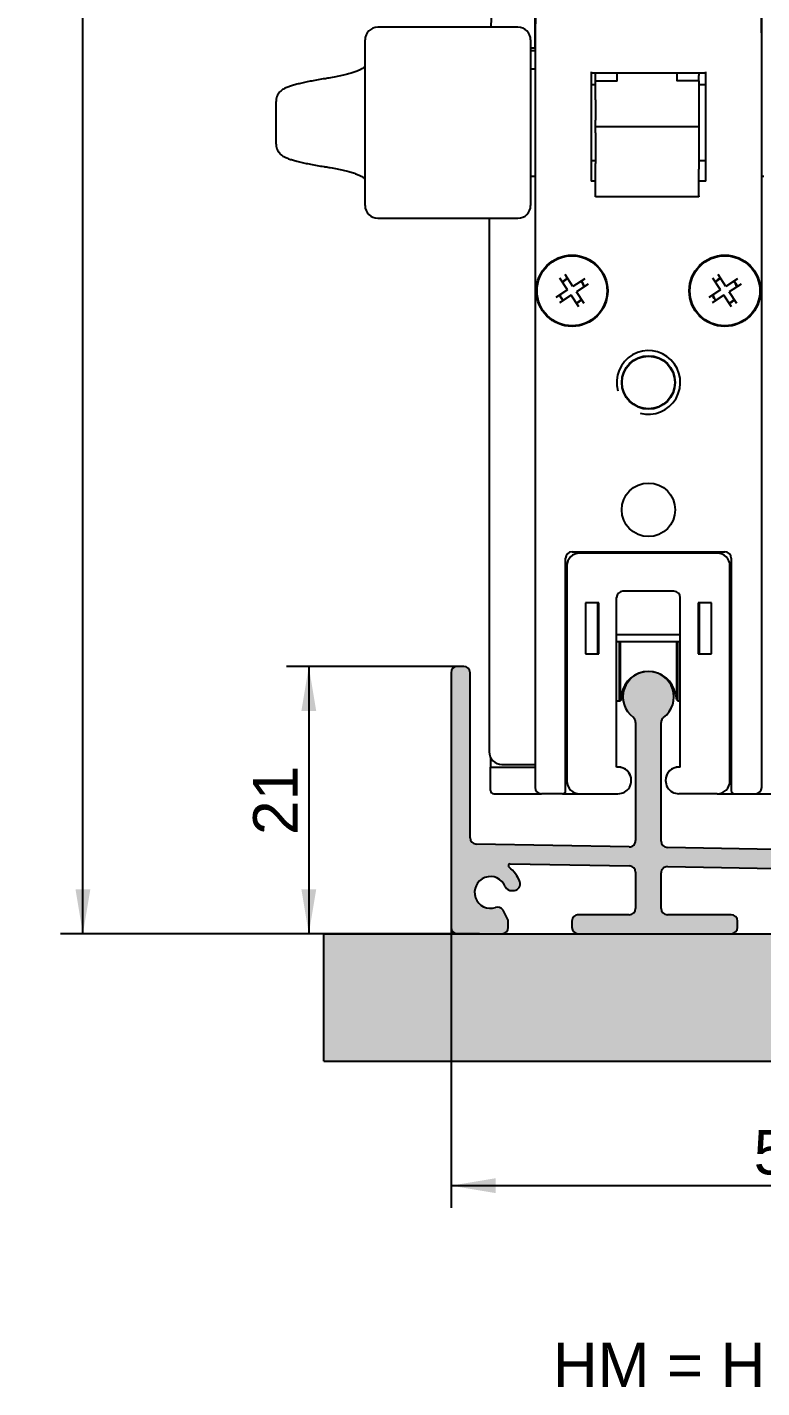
# Model space of a CAD drawing. Header units: millimetres. Extents: x 61 to 192, y 85 to 240.
# Drawn here: x 60.5 to 89.3, y 85.4 to 138.9 of the extents above; entities that cross this region are included whole.
import ezdxf
from ezdxf.enums import TextEntityAlignment as Align

# ---------------------------------------------------------------- set-up
doc = ezdxf.new("R2010")
doc.units = ezdxf.units.MM
for name, color, linetype in [('2020620106115_BI', 7, 'Continuous'), ('AGGANCIO_2', 7, 'Continuous'), ('ANTISCARRUCOLO', 7, 'Continuous'), ('CARRELLO', 7, 'Continuous'), ('Default', 7, 'Continuous'), ('DV1_Default', 7, 'Continuous'), ('GOMMA_TAPPO_NEW_', 7, 'Continuous'), ('LEVA', 7, 'Continuous'), ('RUOTA', 7, 'Continuous'), ('SUPPORTO_RUOTA', 7, 'Continuous'), ('TAPPO_BATTENTE', 7, 'Continuous'), ('TAPPO_NEW2', 7, 'Continuous'), ('VITE_TSIC2_9X6_5', 7, 'Continuous')]:
    doc.layers.add(name, color=color, linetype=linetype)
doc.styles.add('SEACAD_Arial', font='arial.ttf')
doc.dimstyles.new('ISO', dxfattribs={"dimtxt": 1.75, "dimasz": 1.75, "dimexe": 0.875, "dimexo": 0, "dimgap": 0.4375, "dimtad": 1, "dimlfac": 2, "dimtxsty": 'SEACAD_Arial', "dimblk1": '_SE_FILLED', "dimblk2": '_SE_FILLED', "dimsah": 1, "dimcen": 0.875, "dimadec": 0, "dimazin": 0, "dimtfac": 0.5, "dimtdec": 3, "dimtmove": 0, "dimatfit": 3, "dimfxl": 1, "dimarcsym": 0})

# ---------------------------------------------------------------- blocks, each defined once
blk = doc.blocks.new('DMBLK2')
at = {"layer": 'Default', "linetype": 'Continuous'}
for points in [[(71.26632592553898, 112.0071328557244), (71.84965927687787, 112.0071328557244), (71.55799260120843, 113.7571329097412)], [(71.26632592553898, 105.0071331053189), (71.55799260120843, 103.2571330513022), (71.84965927687787, 105.0071331053189)]]:
    blk.add_hatch(color=7, dxfattribs=at).paths.add_polyline_path(points)
at = {"layer": 'Default', "color": 7, "linetype": 'Continuous'}
for p, q in [((77.51679979022596, 113.7571329097412), (70.68299257420007, 113.7571329097412)), ((71.55799260120843, 113.7571329097412), (71.55799260120843, 103.2571330513022)), ((77.39179983864486, 103.2571329097411), (70.68299257420007, 103.2571329097411))]:
    blk.add_line(p, q, dxfattribs=at)
at = {"layer": 'Default', "color": 7, "linetype": 'Continuous', "style": 'SEACAD_Arial'}
blk.add_text('21', height=1.75, rotation=90, dxfattribs=at).set_placement((69.37049260120844, 107.1375677631304), align=Align.TOP_LEFT)
blk = doc.blocks.new('_SE_FILLED')
at = {"color": 0}
blk.add_line((0, 0), (-1, 0), dxfattribs=at)
blk.add_solid([(0, 0), (-1, -0.1665), (-1, 0.1665), (0, 0)], dxfattribs=at)
blk = doc.blocks.new('DMBLK3')
at = {"layer": 'Default', "linetype": 'Continuous'}
for points in [[(62.39815617405002, 228.1071301377526), (62.98148952538892, 228.1071301377526), (62.68982284971947, 229.8571301917693)], [(62.39815617405002, 105.0071329637579), (62.68982284971947, 103.2571329097411), (62.98148952538892, 105.0071329637579)]]:
    blk.add_hatch(color=7, dxfattribs=at).paths.add_polyline_path(points)
at = {"layer": 'Default', "color": 7, "linetype": 'Continuous'}
for p, q in [((79.09196702703625, 229.8571329096944), (61.81482282271111, 229.8571329096944)), ((62.68982284971947, 103.2571329097411), (62.68982284971947, 229.8571301917693)), ((78.26538172820085, 103.2571329097411), (61.81482282271111, 103.2571329097411))]:
    blk.add_line(p, q, dxfattribs=at)
at = {"layer": 'Default', "color": 7, "linetype": 'Continuous', "style": 'SEACAD_Arial'}
blk.add_text('H', height=1.75, rotation=90, dxfattribs=at).set_placement((60.50232284971947, 165.0696315507552), align=Align.TOP_LEFT)
blk = doc.blocks.new('DMBLK4')
at = {"layer": 'Default', "linetype": 'Continuous'}
for points in [[(82.19179984443525, 154.1549459584283), (80.44179979041854, 153.8632792827588), (82.19179984443525, 153.5716126070894)], [(87.59179973573316, 154.1549459584283), (87.59179973573316, 153.5716126070894), (89.34179978974987, 153.8632792827588)]]:
    blk.add_hatch(color=7, dxfattribs=at).paths.add_polyline_path(points)
at = {"layer": 'Default', "color": 7, "linetype": 'Continuous'}
for p, q in [((80.44179979041854, 138.078434153738), (80.44179979041854, 154.7382793097672)), ((89.34179978974987, 138.0781625804406), (89.34179978974987, 154.7382793097672)), ((89.34179978974987, 153.8632792827588), (71.18019747146298, 153.8632792827588))]:
    blk.add_line(p, q, dxfattribs=at)
at = {"layer": 'Default', "color": 7, "linetype": 'Continuous', "style": 'SEACAD_Arial'}
blk.add_text('18', height=1.75, dxfattribs=at).set_placement((71.79269687204757, 156.0507792827588), align=Align.TOP_LEFT)
blk = doc.blocks.new('SE')
at = {"layer": 'DV1_Default', "linetype": 'Continuous'}
blk.add_hatch(color=7, dxfattribs=at).paths.add_polyline_path([(108.6417997903365, 103.2571329097413), (72.14196702703613, 103.257132909741), (72.14196702703613, 98.25713290974097), (108.6417997903365, 98.2571329097413)])
at = {"layer": '2020620106115_BI', "color": 7, "linetype": 'Continuous'}
for p, q in [((77.14179979022595, 113.5071329097412), (77.14179979022595, 103.5071329097412)), ((77.64179979022612, 113.7571329097412), (77.3917997902258, 113.7571329097412)), ((77.89179979022597, 107.0268122952894), (77.89179979022597, 113.5071329097412)), ((84.3889636661761, 111.5592663002524), (84.3889636661761, 106.9221314104161)), ((85.38896366618265, 106.8959488130414), (85.38896366618175, 111.5550120874453)), ((84.13460056457755, 106.672169486638), (78.13743668862183, 106.7768503714941)), ((95.13460056456124, 106.4801637724333), (85.63460056457849, 106.645986889247)), ((79.4644312867081, 106.0035733486105), (84.14332676778113, 105.921902924178)), ((85.6433267677883, 105.8956346297855), (95.14332676778835, 105.7298115129273)), ((84.38896366617566, 105.6719410003842), (84.3889636661761, 104.2571329097412)), ((85.38896366617598, 104.2571329097408), (85.38896366617331, 105.6456727059914)), ((79.5271344390549, 104.9552152218807), (79.63061750014266, 104.9642688165802)), ((79.18287471422336, 104.1808052356771), (79.17275825334768, 104.1952530391099)), ((79.38083133701235, 103.7910992842446), (79.18287471422337, 104.1808052356771)), ((79.38896366617575, 103.5071329097412), (79.38896366617575, 103.7571329097412)), ((81.88896366617571, 103.757132909741), (81.88896366617571, 103.5071329097421)), ((84.13896366617624, 104.0071329097411), (82.13896366617601, 104.0071329097414)), ((88.13896366617624, 104.0071329097412), (85.63896366617584, 104.0071329097412)), ((88.3889636661761, 103.5071329097412), (88.3889636661761, 103.7571329097412)), ((77.39179979022582, 103.2571329097411), (79.1389636661759, 103.2571329097411)), ((82.1389636661769, 103.2571329097411), (88.13896366617624, 103.2571329097411))]:
    blk.add_line(p, q, dxfattribs=at)
for centre, radius, start, end in [((77.39179979022582, 113.5071329097412), 0.2500000000000002, 90, 180), ((77.64179979022612, 113.5071329097412), 0.2499999999998614, 0, 90), ((84.89179979023098, 112.5571329097519), 1.000000000011934, 306.7075719478207, 232.9674310043258), ((84.13896366617047, 111.5592663002524), 0.2500000000057263, 0, 52.96743100432267), ((85.63896366617807, 111.5550120874454), 0.2499999999963087, 126.7075719478482, 180.000000000013), ((78.14179979023206, 107.0268122952894), 0.2500000000062055, 180, 268.9999999998178), ((84.13896366618734, 106.9221314104161), 0.2499999999887592, 268.9999999998491, 0), ((85.63896366618783, 106.8959488130414), 0.2500000000053358, 180.000000000013, 269.0000000000196), ((79.46312235622499, 105.9285847714738), 0.07499999999993258, 88.99999999975186, 233.6066793457299), ((78.69179979023345, 104.882132909743), 1.224999999895099, 19.8571655545328, 53.60667934565306), ((84.13896366617091, 105.6719410003842), 0.2500000000047681, 0, 88.99999999981213), ((85.63896366617807, 105.6456727059918), 0.2500000000047464, 88.999999999812, 180.000000000101), ((78.69179979023345, 104.882132909743), 0.6249999999848858, 21.60154960794961, 288.3984503906921), ((79.60882856448426, 105.2133174911286), 0.250000000022887, 274.9999999929826, 19.85716555458638), ((79.50534550339738, 105.2042638964191), 0.250000000005339, 201.6015496078415, 274.9999999930305), ((78.9679702422601, 104.0518589299894), 0.2500000000313934, 35.00000000413999, 108.3984503914047), ((84.1389636661758, 104.2571329097412), 0.2500000000003055, 270.000000000101, 0), ((85.63896366617585, 104.2571329097412), 0.250000000000028, 180.000000000101, 270), ((79.31396366617594, 103.7571329097411), 0.0749999999998252, 0, 26.92893334200574), ((82.13896366617601, 103.7571329097411), 0.2500000000003194, 90, 180.0000000000261), ((88.13896366617624, 103.7571329097411), 0.2499999999998614, 0, 90), ((77.39179979022582, 103.5071329097412), 0.2499999999998614, 180, 270), ((79.1389636661759, 103.5071329097412), 0.2500000000000002, 270, 0), ((82.1389636661769, 103.5071329097422), 0.2500000000011937, 180.0000000000391, 270), ((88.13896366617624, 103.5071329097412), 0.2500000000000002, 270, 0)]:
    blk.add_arc(centre, radius, start, end, dxfattribs=at)
at = {"layer": 'AGGANCIO_2', "color": 7, "linetype": 'Continuous'}
for p, q in [((82.816799790421, 136.957132909718), (82.816799790421, 137.0571329098289)), ((82.816799790421, 136.7569654090865), (82.816799790421, 136.9571329097179)), ((83.6667997904208, 136.7356699697902), (83.6667997904208, 137.0571329098289)), ((86.01679979042065, 136.7356699697902), (86.01679979042065, 137.0571329098289)), ((86.86679979042088, 137.0571329098289), (86.86679979042088, 136.9571329097179)), ((86.86679979042088, 136.7569654090865), (86.86679979042088, 136.9571329097179)), ((82.816799790421, 136.0071329097296), (82.816799790421, 136.7569654090863)), ((82.816799790421, 136.7569654090865), (83.6667997904208, 136.7569654090865)), ((86.86679979042088, 136.7569654090865), (86.01679979042065, 136.7569654090865)), ((86.86679979042088, 136.7569654090865), (86.86679979042088, 136.0071329097296)), ((82.816799790421, 136.0071329097296), (82.816799790421, 135.2071329097799)), ((86.86679979042088, 136.0071329097296), (86.86679979042088, 135.2071329097799)), ((82.816799790421, 134.9571329097799), (82.816799790421, 135.2071329097799)), ((86.86679979042088, 135.2071329097799), (86.86679979042088, 134.9571329097798)), ((82.816799790421, 134.9571329097795), (86.86679979042088, 134.9571329097795)), ((82.816799790421, 134.7071329097795), (82.816799790421, 134.9571329097793)), ((82.816799790421, 134.7071329097795), (82.816799790421, 133.5014704770769)), ((86.86679979042088, 134.9571329097795), (86.86679979042088, 134.7071329097795)), ((86.86679979042088, 134.7071329097795), (86.86679979042088, 133.5014704770769)), ((82.816799790421, 133.2849650156162), (82.816799790421, 133.5014704770771)), ((82.816799790421, 132.2359269099701), (82.816799790421, 133.2849650156159)), ((86.86679979042088, 133.5014704770769), (86.86679979042088, 133.2849650156201)), ((86.86679979042088, 132.2359269099678), (86.86679979042088, 133.2849650156147)), ((82.816799790421, 132.2024323714003), (82.816799790421, 132.2359269099756)), ((86.86679979042088, 132.2024323714003), (82.816799790421, 132.2024323714003)), ((86.86679979042088, 132.235926909968), (86.86679979042088, 132.2024323713941))]:
    blk.add_line(p, q, dxfattribs=at)
at = {"layer": 'ANTISCARRUCOLO', "color": 7, "linetype": 'Continuous'}
for p, q in [((87.59179979041565, 118.2071329097429), (82.1917997904158, 118.2071329097429)), ((81.69179979041563, 117.7071329097429), (81.69179979041563, 109.2571329097429)), ((88.09179979041582, 109.2571329097429), (88.09179979041582, 117.7071329097429)), ((85.89179979041606, 116.7071329097429), (83.89179979041583, 116.7071329097429)), ((82.94179979041583, 116.2571329098149), (82.41547914790704, 116.2571329098149)), ((82.41547914790704, 116.2571329098149), (82.41547914790704, 114.2571329098149)), ((82.94179979041583, 114.2571329098149), (82.94179979041583, 116.2571329098149)), ((83.64179979041597, 109.8044447733935), (83.64179979041597, 116.4571329097429)), ((86.14179979041592, 109.8044447733936), (86.14179979041592, 116.4571329097429)), ((86.84179979041562, 116.2571329098149), (86.84179979041562, 114.2571329098149)), ((87.36812043292485, 116.2571329098149), (86.84179979041562, 116.2571329098149)), ((87.36812043292485, 114.2571329098149), (87.36812043292485, 116.2571329098149)), ((82.41547914790704, 114.2571329098149), (82.94179979041583, 114.2571329098149)), ((86.84179979041562, 114.2571329098149), (87.36812043292485, 114.2571329098149)), ((84.14182859899255, 109.0067359374219), (84.14179939549693, 109.0066885457782)), ((85.64177098183978, 109.006735937423), (85.64180018282231, 109.0066885442328)), ((82.1917997904158, 108.7571329097429), (83.69485935213494, 108.7571329097429)), ((87.59179979041565, 108.7571329097429), (86.08874022869784, 108.7571329097429))]:
    blk.add_line(p, q, dxfattribs=at)
for centre, radius, start, end in [((82.1917997904158, 117.7071329097429), 0.5000000000000004, 90, 180), ((87.59179979041565, 117.7071329097429), 0.500000000000167, 0, 90), ((83.89179979041583, 116.4571329097429), 0.2500000000000002, 90, 180), ((85.89179979041606, 116.4571329097429), 0.2499999999998614, 0, 90), ((83.69485935215803, 109.283434425234), 0.5250000000000253, 358.235914761571, 95.80054910714097), ((83.69485935213494, 109.2821329097429), 0.5249999999999989, 328.3609915949812, 95.80054910723803), ((86.08874022872092, 109.283434425234), 0.5249999999999999, 84.19945089276044, 181.6006194913487), ((86.08874022869783, 109.2821329097429), 0.5250000000000271, 84.19945089285906, 211.6390084048743), ((82.1917997904158, 109.2571329097429), 0.5000000000000004, 180, 270), ((83.69485935213494, 109.2821329097429), 0.5249999999999995, 270, 328.3549163898278), ((86.08874022869783, 109.2821329097429), 0.5250000000000011, 211.6450836098239, 270), ((87.59179979041565, 109.2571329097429), 0.500000000000167, 270, 0)]:
    blk.add_arc(centre, radius, start, end, dxfattribs=at)
at = {"layer": 'CARRELLO', "color": 7, "linetype": 'Continuous'}
blk.add_line((83.64179979043996, 114.7400937328411), (86.1417997904399, 114.7400937328411), dxfattribs=at)
at = {"layer": 'DV1_Default', "color": 7, "linetype": 'Continuous'}
for p, q in [((72.14196702703613, 98.25713290974097), (72.14196702703613, 103.257132909741)), ((72.14196702703613, 103.257132909741), (108.6417997903365, 103.2571329097413)), ((72.14196702703613, 98.25713290974097), (108.6417997903365, 98.2571329097413))]:
    blk.add_line(p, q, dxfattribs=at)
at = {"layer": 'GOMMA_TAPPO_NEW_', "color": 7, "linetype": 'Continuous'}
for p, q in [((80.44179978937139, 137.9301361592782), (80.26679979042073, 137.9301361592782)), ((78.6417997893778, 131.3571329097801), (78.6417997893778, 110.4071329100689)), ((79.14179978937797, 109.9071329100689), (80.44179978937139, 109.9071329100689))]:
    blk.add_line(p, q, dxfattribs=at)
blk.add_arc((79.14179978937797, 110.407132910069), 0.500000000000167, 180, 270, dxfattribs=at)
at = {"layer": 'LEVA', "color": 7, "linetype": 'Continuous'}
for p, q in [((79.76679979042056, 138.8571329097801), (74.2667997904205, 138.8571329097801)), ((73.76679979042078, 131.8571329097801), (73.76679979042034, 138.3571329097801)), ((80.26679979042073, 138.3571329097801), (80.26679979042117, 131.85713290978)), ((80.44179978975019, 137.2071329097801), (80.26679979042072, 137.2071329097801)), ((82.64179978974994, 136.6071329097801), (82.816799790421, 136.6071329097801)), ((86.86679979042088, 136.6071329097801), (87.14179978975011, 136.6071329097801)), ((70.26679979042095, 135.9433773625659), (70.26679979042095, 134.269517524943)), ((82.816799790421, 133.60713290978), (82.64179978974994, 133.60713290978)), ((87.14179978975011, 133.6071329097801), (86.86679979042088, 133.6071329097801)), ((80.26679979042073, 133.0071329097801), (80.44179978975019, 133.0071329097801)), ((89.34179978974987, 133.0071329097801), (89.41679979042073, 133.0071329097801)), ((74.2667997904205, 131.3571329097801), (79.76679979042056, 131.3571329097801))]:
    blk.add_line(p, q, dxfattribs=at)
for centre, radius, start, end in [((74.2667997904205, 138.3571329097801), 0.5000000000000073, 90, 180), ((79.76679979042056, 138.3571329097801), 0.500000000000167, 0, 90), ((74.2667997904205, 131.8571329097801), 0.4999999999997229, 180, 270), ((79.76679979042056, 131.8571329097801), 0.5000000000000004, 270, 0)]:
    blk.add_arc(centre, radius, start, end, dxfattribs=at)
for centre, major_axis, ratio, start_param, end_param in [((72.37003258656105, 136.3555286023067), (0.07454394786243768, -0.4944119738003183), 0.7024774129827577, 3.130940258400904, 3.157674671069465), ((72.37003258656016, 133.8576076486729), (0.07450086353522069, 0.4944184678311765), 0.7024820866173785, 3.122286257339764, 3.152389867679743)]:
    blk.add_ellipse(centre, major_axis=major_axis, ratio=ratio, start_param=start_param, end_param=end_param, dxfattribs=at)
for points, knots in [([(73.7705031267963, 137.3154867680118), (73.76662400691927, 137.3106428023615), (73.75354778874743, 137.2962208374138), (73.71134477340146, 137.2622055184787), (73.64290998347633, 137.2189691443564), (73.54558369780028, 137.169490587968), (73.41880379776345, 137.1165592180391), (73.26195420663039, 137.062180703457), (73.07530232288495, 137.0080734254172), (72.85936199779574, 136.9553365059129), (72.61724772756995, 136.9060542621255), (72.41900649850285, 136.8704403931616), (72.3098347680653, 136.8547135042518), (72.2892991405708, 136.8517629728228)], [0.1958884520040105, 0.1958884520040105, 0.1958884520040105, 0.1958884520040105, 0.2695426945533225, 0.3375695957032948, 0.4094240168208167, 0.4835995154801453, 0.5607735260775327, 0.640942664747636, 0.7237805500153679, 0.8087976992601046, 0.8954406303056773, 0.9831559497883777, 1, 1, 1, 1]), ([(72.29909400590073, 136.8501792855785), (72.23469135459193, 136.8405715109156), (72.0896463569265, 136.8188433795122), (71.8531703424239, 136.778641207829), (71.60740344889516, 136.7330234071387), (71.3817763550375, 136.6865025598768), (71.17896008074554, 136.6399070419344), (70.99822882042272, 136.593051723971), (70.83730536888821, 136.5448810519229), (70.7112483750112, 136.4994834770409), (70.61278274475735, 136.4552293862986), (70.53759567457996, 136.4127912026879), (70.47130426259174, 136.3649123132016), (70.4104236101688, 136.3082225524101), (70.35215972597908, 136.2343805024411), (70.30403316645217, 136.1427805643016), (70.27293164899295, 136.039519734548), (70.27157774182791, 135.9743953949716), (70.27118647181419, 135.93983770987)], [0, 0, 0, 0, 0.05328036831880027, 0.1418679165686011, 0.2310380601479118, 0.3208232086506383, 0.4113703877508804, 0.5030951202835326, 0.5970823273116108, 0.6964285547258984, 0.7641899683803137, 0.8157576135981255, 0.8523713220204441, 0.8850833732865723, 0.9156898140373954, 0.9456957605604903, 0.9756796533764054, 1, 1, 1, 1]), ([(70.27180430091273, 134.268281737853), (70.270869508813, 134.2580325218055), (70.26685150921507, 134.2125461002528), (70.2856707885322, 134.126219901637), (70.32298457676033, 134.0287022870069), (70.37393623308374, 133.9484948849939), (70.42945021301273, 133.8855969212632), (70.48694242974318, 133.8358840659336), (70.54711340810394, 133.7945966556656), (70.61588316110013, 133.7564440248292), (70.7096033247272, 133.7141734208201), (70.83210925334905, 133.6698020746001), (70.9956468912909, 133.6205890401417), (71.18151243243909, 133.5723901980855), (71.3937189360807, 133.5239139541734), (71.62574908433616, 133.476437417748), (71.87722670364383, 133.4302277208782), (72.10821724062266, 133.3912525020557), (72.24606888834928, 133.3708297983357), (72.29933318084991, 133.3629657908108)], [0, 0, 0, 0, 0.007246224829282943, 0.037562647975083, 0.06645300330833437, 0.09491378476058256, 0.1240278919752756, 0.1554283445095071, 0.1917032802144597, 0.2370035483875599, 0.2992737754759201, 0.3995512332204633, 0.492361998880084, 0.5908398481271381, 0.6843015145096316, 0.7757698278301539, 0.8662718342552876, 0.9561665291995575, 1, 1, 1, 1]), ([(72.28846835895797, 133.3611882211657), (72.33016656682855, 133.3550509313313), (72.45619006768788, 133.3363999568839), (72.6713207915648, 133.2968888049163), (72.91198929234332, 133.2459059296298), (73.12752807738465, 133.1910910678007), (73.31374048182649, 133.1343917036722), (73.46902307517733, 133.0772146179337), (73.59178354969687, 133.0218992966022), (73.68150567028864, 132.9715647975326), (73.7390542234999, 132.9301850587018), (73.75882361799144, 132.9111065925839), (73.76534446090024, 132.9039846766289), (73.76581492004676, 132.9034644643174)], [0, 0, 0, 0, 0.03454811529450623, 0.1227658068559649, 0.2107123141733432, 0.2978670708024984, 0.3836594536112223, 0.4674834316364119, 0.5487553689477107, 0.627019935907459, 0.7021352160761342, 0.7746117758171545, 0.780501897178831, 0.780501897178831, 0.780501897178831, 0.780501897178831])]:
    blk.add_open_spline(points, degree=3, knots=knots, dxfattribs=at)
at = {"layer": 'RUOTA', "color": 7, "linetype": 'Continuous'}
for p, q in [((83.73699165909288, 114.740093732841), (83.73699165909332, 112.4071329097534)), ((83.79567406797706, 112.4563732974039), (83.79567406797649, 114.7400937328409)), ((85.9879255128704, 114.7400937328409), (85.98792551287082, 112.4563732974044)), ((86.04660792175412, 112.4071329097539), (86.04660792175355, 114.7400937328411)), ((83.84567406798537, 112.4563732974828), (83.84567406798543, 112.7296121468831)), ((83.64179978975028, 112.4071329097533), (83.73699165909287, 112.4071329097534)), ((83.73699165909288, 112.4071329097532), (83.79567406797617, 112.4563732974039)), ((83.73699165909288, 112.4071329098323), (83.7869916591012, 112.4071329098323)), ((83.78699165910119, 112.4071329098321), (83.84567406798448, 112.4563732974828)), ((83.78699165910122, 112.4490878913192), (83.7869916591012, 112.4071329098323)), ((83.79567406797617, 112.4563732974039), (83.83313145593507, 112.6688047007452)), ((83.84567406798449, 112.4563732974828), (83.8831314559434, 112.6688047008241)), ((85.95046812491147, 112.6688047007457), (85.98792551287038, 112.4563732974044)), ((85.98792551287038, 112.4563732974044), (86.04660792175366, 112.4071329097537)), ((86.04660792175368, 112.4071329097539), (86.1417997897498, 112.4071329097539))]:
    blk.add_line(p, q, dxfattribs=at)
for centre, radius, start, end in [((84.89179979042328, 112.4821329097535), 1.075000000000033, 10.00000000001281, 170.0000000000111), ((84.94179979043159, 112.4821329098319), 1.075000000000116, 156.0124691805322, 169.9999999999878)]:
    blk.add_arc(centre, radius, start, end, dxfattribs=at)
at = {"layer": 'SUPPORTO_RUOTA', "color": 7, "linetype": 'Continuous'}
blk.add_line((83.64179979041597, 115.0071329097481), (86.14179979041592, 115.0071329097481), dxfattribs=at)
blk.add_circle((84.89179979042727, 124.90713290976), 1.0335, dxfattribs=at)
blk.add_arc((84.89179979042727, 124.90713290976), 1.25, 255.0000000000002, 194.9999999999986, dxfattribs=at)
at = {"layer": 'TAPPO_BATTENTE', "color": 7, "linetype": 'Continuous'}
for p, q in [((80.44179979041854, 138.078434153738), (80.44179978975019, 109.0071329097429)), ((89.34179978974987, 109.0071329097429), (89.34179978974987, 138.0781625804406)), ((82.64179978974995, 137.1071329098289), (82.64179978974995, 132.8071329098289)), ((87.14179978975012, 137.0571329098289), (82.64179978974995, 137.0571329098289)), ((87.14179978975012, 132.8071329098289), (87.14179978975012, 137.1071329098289)), ((82.81679979042102, 132.8071329098289), (82.64179978974995, 132.8071329098289)), ((87.14179978975012, 132.8071329098289), (86.8667997904209, 132.8071329098289)), ((81.89179978974992, 118.2571329097429), (87.89179978975015, 118.2571329097429)), ((81.64179978975005, 108.8821329097429), (81.64179978975005, 118.0071329097429)), ((88.14179978975001, 118.0071329097429), (88.14179978975001, 108.8821329097429)), ((82.89179978975025, 116.2571329098151), (82.89179978975025, 114.257132909815)), ((86.89179978974981, 114.257132909815), (86.89179978974981, 116.257132909815)), ((81.51679978974991, 108.7571329097429), (80.69179978975006, 108.7571329097429)), ((81.51679978974991, 108.7571329097429), (82.1917997904158, 108.7571329097429)), ((87.59179979041565, 108.7571329097429), (88.26679978975017, 108.7571329097429)), ((88.26679978975017, 108.7571329097429), (89.09179978975001, 108.7571329097429))]:
    blk.add_line(p, q, dxfattribs=at)
for centre, radius in [((81.8917997897477, 128.5071329097424), 1.40000000000009), ((87.89179978974748, 128.5071329097424), 1.40000000000009), ((84.89179978975004, 124.9071329097655), 1.049999999999955), ((84.89179978975004, 119.9071329097655), 1.049999999999955)]:
    blk.add_circle(centre, radius, dxfattribs=at)
for centre, radius, start, end in [((142.9416525815352, 137.9427835317131), 62.50000000002009, 169.2938153045651, 179.8756445722812), ((26.84194699867493, 137.9427835317992), 62.49999999997885, 0.1246048873247213, 10.70618469543886), ((89.09179958243496, 138.0781625802074), 0.2500002073149155, 5.34585151995497e-08, 0.1246048374036735), ((81.89179978974992, 118.0071329097429), 0.2499999999998614, 90, 180), ((87.89179978975015, 118.0071329097429), 0.2500000000000002, 0, 90), ((80.69179978975005, 109.0071329097432), 0.2499999999998614, 180.0000000000521, 270), ((89.09179978975001, 109.0071329097424), 0.2499999999995006, 270, 0), ((81.51679978974991, 108.8821329097429), 0.1250000000000001, 270, 0), ((88.26679978975017, 108.8821329097429), 0.1250000000001528, 180, 270)]:
    blk.add_arc(centre, radius, start, end, dxfattribs=at)
at = {"layer": 'TAPPO_NEW2', "color": 7, "linetype": 'Continuous'}
for p, q in [((80.4417997904172, 138.0301361590034), (80.26679979042072, 138.0301545271726)), ((78.69179978937768, 110.1891879628925), (78.69179978937768, 109.807132910069)), ((78.69179978937768, 108.882132910069), (78.69179978937768, 109.807132910069)), ((78.69179978937768, 109.8071329100689), (80.44179978976885, 109.8071329100689)), ((78.81679978937784, 108.7571329100689), (80.69179978975006, 108.7571329100689)), ((89.09179979042104, 108.7571329100689), (89.81679978975765, 108.7571329100689))]:
    blk.add_line(p, q, dxfattribs=at)
for centre, radius, start, end in [((103.6148339315031, 138.0269684015512), 24.92309124538199, 152.2709506273582, 178.0911788975448), ((78.81679978937784, 108.882132910069), 0.1250000000000001, 180, 270)]:
    blk.add_arc(centre, radius, start, end, dxfattribs=at)
at = {"layer": 'VITE_TSIC2_9X6_5', "color": 7, "linetype": 'Continuous'}
for p, q in [((81.71878563437373, 128.5434110304583), (81.41739706359164, 129.0047254171454)), ((81.9280779104552, 128.6801470651113), (81.6266893396731, 129.1414614517984)), ((82.38939229714215, 128.9815356358937), (81.9280779104552, 128.6801470651114)), ((82.52612833179529, 128.7722433598121), (82.06481394510834, 128.4708547890299)), ((87.71878563438284, 128.5434110304569), (87.41739706360073, 129.004725417144)), ((87.92807791046431, 128.6801470651099), (87.62668933968222, 129.141461451797)), ((88.38939229715126, 128.9815356358922), (87.92807791046431, 128.6801470651099)), ((88.5261283318044, 128.7722433598107), (88.06481394511745, 128.4708547890285)), ((81.71878563437373, 128.5434110304583), (81.25747124768678, 128.2420224596761)), ((81.85552166902687, 128.3341187543768), (81.39420728233992, 128.0327301835946)), ((82.15691023980898, 127.8728043676898), (81.85552166902688, 128.3341187543769)), ((82.36620251589044, 128.0095404023428), (82.06481394510834, 128.4708547890298)), ((87.71878563438284, 128.5434110304569), (87.25747124769589, 128.2420224596746)), ((87.85552166903598, 128.3341187543755), (87.39420728234903, 128.0327301835932)), ((88.15691023981809, 127.8728043676884), (87.855521669036, 128.3341187543754)), ((88.36620251589954, 128.0095404023414), (88.06481394511744, 128.4708547890285))]:
    blk.add_line(p, q, dxfattribs=at)
for centre in [(81.89179978974104, 128.5071329097441), (87.89179978975015, 128.5071329097427)]:
    blk.add_circle(centre, 1.375, dxfattribs=at)
for centre, radius, start, end in [((81.89179978974192, 128.507132909744), 0.5197399573566774, 109.2412785010378, 137.0739607818833), ((81.8917997897446, 128.5071329097437), 0.5000000000000463, 108.6801074555577, 137.6351318274118), ((81.8917997897446, 128.5071329097437), 0.5000000000001358, 18.68010745555717, 47.63513182738945), ((81.89179978974192, 128.507132909744), 0.519739957356892, 19.24127850106714, 47.07396078188795), ((87.89179978975015, 128.5071329097427), 0.519739957356675, 109.2412785010378, 137.0739607818844), ((87.89179978975015, 128.5071329097427), 0.5000000000000463, 108.6801074555577, 137.6351318274118), ((87.89179978975015, 128.5071329097427), 0.5000000000001358, 18.68010745555717, 47.63513182738945), ((87.89179978975015, 128.5071329097427), 0.5197399573568895, 19.24127850106817, 47.07396078188911), ((81.89179978974192, 128.507132909744), 0.5197399573568895, 199.241278501038, 227.0739607818891), ((81.8917997897446, 128.5071329097437), 0.5000000000001331, 198.6801074555638, 227.6351318273882), ((87.89179978975015, 128.5071329097427), 0.519739957356892, 199.2412785010677, 227.0739607818868), ((87.89179978975015, 128.5071329097427), 0.5000000000001358, 198.6801074555567, 227.6351318273882), ((81.8917997897446, 128.5071329097437), 0.5000000000000463, 288.6801074555562, 317.6351318274131), ((81.89179978974192, 128.507132909744), 0.519739957356675, 289.2412785010367, 317.0739607818843), ((87.89179978975015, 128.5071329097427), 0.5000000000000463, 288.6801074555562, 317.6351318274106), ((87.89179978975015, 128.5071329097427), 0.5197399573566774, 289.2412785010378, 317.0739607818833)]:
    blk.add_arc(centre, radius, start, end, dxfattribs=at)
blk = doc.blocks.new('DMBLK9')
at = {"layer": 'Default', "linetype": 'Continuous'}
for points in [[(78.89179984424266, 93.07677203713226), (78.89179984424266, 93.66010538847115), (77.14179979022595, 93.3684387128017)], [(101.8917994232849, 93.07677203713226), (103.6417994773016, 93.3684387128017), (101.8917994232849, 93.66010538847115)]]:
    blk.add_hatch(color=7, dxfattribs=at).paths.add_polyline_path(points)
at = {"layer": 'Default', "color": 7, "linetype": 'Continuous'}
for p, q in [((77.14179979022595, 103.5071329097412), (77.14179979022595, 92.49343868579335)), ((103.6417997903361, 103.507132909786), (103.6417997903361, 92.49343868579335)), ((77.14179979022595, 93.3684387128017), (103.6417994773016, 93.3684387128017))]:
    blk.add_line(p, q, dxfattribs=at)
at = {"layer": 'Default', "color": 7, "linetype": 'Continuous', "style": 'SEACAD_Arial'}
blk.add_text('53', height=1.75, dxfattribs=at).set_placement((89.02223441637246, 95.5559387128017), align=Align.TOP_LEFT)

msp = doc.modelspace()

# ---------------------------------------------------------------- hatches: boundary and pattern name
at = {"layer": 'Default', "linetype": 'Continuous'}
h = msp.add_hatch(color=7, dxfattribs=at)
edge = h.paths.add_edge_path()
edge.add_line((84.13460056457755, 106.672169486638), (78.13743668862183, 106.7768503714941))
edge.add_arc((78.14179979023206, 107.0268122952894), 0.2500000000062055, 180, 268.99999999981776, ccw=False)
edge.add_line((77.89179979022586, 107.0268122952894), (77.89179979022599, 113.5071329097412))
edge.add_arc((77.64179979022612, 113.5071329097412), 0.2499999999998614, 0, 90)
edge.add_line((77.64179979022612, 113.757132909741), (77.3917997902258, 113.7571329097412))
edge.add_arc((77.39179979022582, 113.5071329097412), 0.2500000000000002, 90, 180)
edge.add_line((77.14179979022582, 113.5071329097412), (77.14179979022596, 103.5071329097412))
edge.add_arc((77.39179979022582, 103.5071329097412), 0.2499999999998614, 180, 270)
edge.add_line((77.39179979022582, 103.2571329097413), (79.1389636661759, 103.257132909741))
edge.add_arc((79.1389636661759, 103.5071329097412), 0.2500000000000002, 270, 360)
edge.add_line((79.3889636661759, 103.5071329097412), (79.38896366617575, 103.7571329097412))
edge.add_arc((79.31396366617594, 103.7571329097411), 0.0749999999998252, 0, 26.92893334200574)
edge.add_line((79.38083133701225, 103.7910992842445), (79.18287471422336, 104.1808052356771))
edge.add_line((79.18287471422336, 104.1808052356771), (79.17275825334768, 104.1952530391099))
edge.add_arc((78.9679702422601, 104.0518589299894), 0.2500000000313934, 35.00000000413999, 108.3984503914047)
edge.add_arc((78.69179979023345, 104.882132909743), 0.6249999999848858, 21.601549607949607, 288.3984503906921, ccw=False)
edge.add_arc((79.50534550339738, 105.2042638964191), 0.250000000005339, 201.6015496078415, 274.9999999930305)
edge.add_line((79.52713443905446, 104.9552152218882), (79.63061750014268, 104.9642688165802))
edge.add_arc((79.60882856448426, 105.2133174911286), 0.250000000022887, 274.9999999929826, 379.8571655545864)
edge.add_arc((78.69179979023345, 104.882132909743), 1.224999999895099, 19.8571655545328, 53.60667934565306)
edge.add_arc((79.46312235622499, 105.9285847714738), 0.07499999999993258, 88.99999999975188, 233.6066793457299, ccw=False)
edge.add_line((79.4644312867081, 106.0035733486104), (84.14332676778113, 105.921902924178))
edge.add_arc((84.13896366617091, 105.6719410003842), 0.2500000000047681, 0, 88.99999999981208, ccw=False)
edge.add_line((84.38896366617568, 105.6719410003842), (84.3889636661761, 104.2571329097412))
edge.add_arc((84.1389636661758, 104.2571329097412), 0.2500000000003055, 270.00000000010095, 360, ccw=False)
edge.add_line((84.13896366617624, 104.0071329097409), (82.13896366617601, 104.0071329097414))
edge.add_arc((82.13896366617601, 103.7571329097411), 0.2500000000003194, 90, 180.0000000000261)
edge.add_line((81.8889636661757, 103.757132909741), (81.88896366617571, 103.5071329097421))
edge.add_arc((82.1389636661769, 103.5071329097422), 0.2500000000011937, 180.0000000000391, 270)
edge.add_line((82.1389636661769, 103.257132909741), (88.13896366617624, 103.2571329097411))
edge.add_arc((88.13896366617624, 103.5071329097412), 0.2500000000000002, 270, 360)
edge.add_line((88.38896366617624, 103.5071329097412), (88.3889636661761, 103.7571329097412))
edge.add_arc((88.13896366617624, 103.7571329097411), 0.2499999999998614, 0, 90)
edge.add_line((88.13896366617624, 104.007132909741), (85.63896366617584, 104.0071329097412))
edge.add_arc((85.63896366617585, 104.2571329097412), 0.250000000000028, 180.000000000101, 270, ccw=False)
edge.add_line((85.38896366617583, 104.2571329097408), (85.38896366617332, 105.6456727059914))
edge.add_arc((85.63896366617807, 105.6456727059918), 0.2500000000047464, 88.99999999981202, 180.000000000101, ccw=False)
edge.add_line((85.6433267677883, 105.8956346297857), (90.39332676778832, 105.8127230713564))
edge.add_line((90.39332676778832, 105.8127230713564), (90.38460056456987, 106.5630753308401))
edge.add_line((90.38460056456987, 106.5630753308401), (85.63460056457852, 106.645986889247))
edge.add_arc((85.63896366618783, 106.8959488130414), 0.2500000000053358, 180.000000000013, 269.00000000001955, ccw=False)
edge.add_line((85.3889636661825, 106.8959488130414), (85.38896366618175, 111.5550120874453))
edge.add_arc((85.63896366617807, 111.5550120874454), 0.2499999999963087, 126.70757194784821, 180.000000000013, ccw=False)
edge.add_arc((84.89179979023098, 112.5571329097519), 1.000000000011934, 306.7075719478207, 592.9674310043258)
edge.add_arc((84.13896366617047, 111.5592663002524), 0.2500000000057263, 0, 52.96743100432258, ccw=False)
edge.add_line((84.3889636661762, 111.5592663002524), (84.3889636661761, 106.9221314104161))
edge.add_arc((84.13896366618734, 106.9221314104161), 0.2499999999887592, 268.9999999998491, 360, ccw=False)

# ---------------------------------------------------------------- block references
at = {"layer": 'Default'}
msp.add_blockref('SE', (0, 0), dxfattribs=at)

# ---------------------------------------------------------------- texts
at = {"layer": 'Default', "insert": (81.13499307373773, 87.20615955318469), "char_height": 1.75, "width": 16.02772839130434, "attachment_point": 1}
msp.add_mtext('{\\fArial|b0||i0||c0|p34;\\C7;\\H1.75;\\W1.;HM = H - 104}', dxfattribs=at)

# ---------------------------------------------------------------- dimensions: what is measured, and where the dimension line sits
at = {"layer": 'Default', "color": 7, "linetype": 'Continuous'}
for base, p1, p2, angle, text, picture, middle, dimtype in [((62.68982284971947, 229.8571329096944), (78.26538172820085, 103.2571329097411), (79.09196702703625, 229.8571329096944), 90, '\\A1;H {}', 'DMBLK3', (62.68982284971947, 166.5571315507552), 160), ((71.55799260120843, 103.2571329097411), (77.51679979022596, 113.7571329097412), (79.1389636661759, 103.2571329097411), 90, '\\A1;<>', 'DMBLK2', (71.55799260120843, 108.5071329805217), 160), ((77.14179979022595, 93.3684387128017), (77.14179979022595, 103.5071329097412), (103.6417997903361, 103.507132909786), 9.684632977805366e-11, '\\A1;<>', 'DMBLK9', (90.39179963376375, 93.3684387128017), 161)]:
    dim = msp.add_linear_dim(base=base, p1=p1, p2=p2, angle=angle, text=text, dimstyle='ISO', dxfattribs=at)
    dim.commit()
    dim.dimension.update_dxf_attribs({"geometry": picture, "text_midpoint": middle, "dimtype": dimtype})
dim = msp.add_linear_dim(base=(80.44179979041854, 153.8632792827588), p1=(89.34179978974987, 138.0781625804406), p2=(80.44179979041854, 138.078434153738), text='\\A1;<>', dimstyle='ISO', override={"dimdec": 0}, dxfattribs=at)
dim.commit()
dim.dimension.update_dxf_attribs({"geometry": 'DMBLK4', "text_midpoint": (75.14432730683018, 153.8632792827588), "dimtype": 160})

doc.saveas('drawing.dxf')
